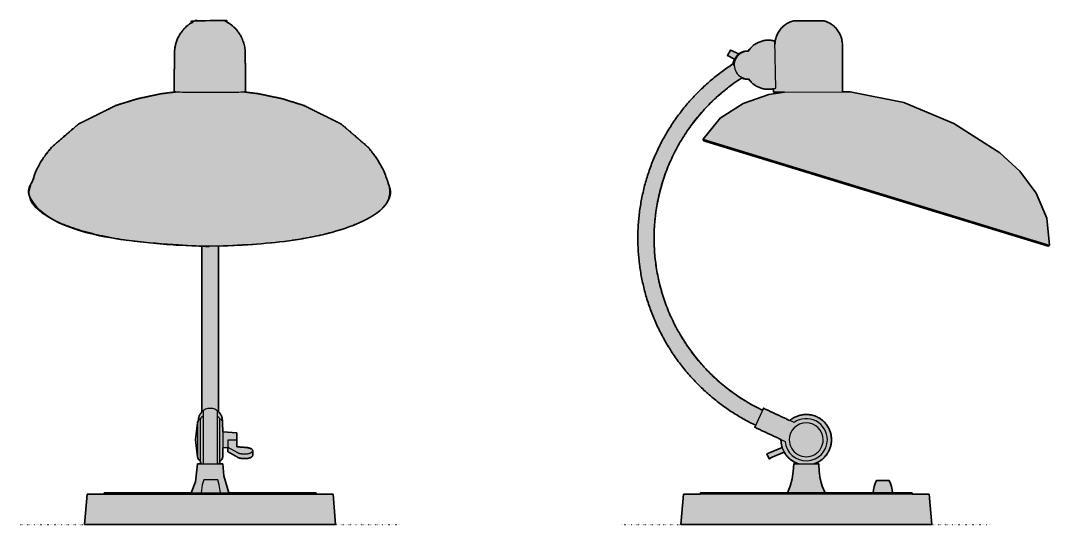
# Model space of a CAD drawing. Header units: millimetres. Extents: x 0 to 808, y -457 to 395.
# Drawn here: x 0 to 807, y 0 to 395 of the extents above; entities that cross this region are included whole.
import ezdxf

# ---------------------------------------------------------------- set-up
doc = ezdxf.new("R2010")
doc.units = ezdxf.units.MM
doc.linetypes.add('Dots', pattern=[1, 0, -1])
doc.layers.add('Blocks', color=7, linetype='Continuous')
doc.layers.add('Blocks$Fill', color=7, linetype='Continuous', true_color=0xffffff)
for name, color, linetype, lineweight, true_color in [('Blocks$Inner', 7, 'Continuous', 25, 0x007f00), ('Blocks$Outline', 7, 'Continuous', 35, 0xff3f3f), ('Groud', 7, 'Dots', 25, 0x243775)]:
    doc.layers.add(name, color=color, linetype=linetype, lineweight=lineweight, true_color=true_color)

# ---------------------------------------------------------------- blocks, each defined once
blk = doc.blocks.new('Kaiser Idell 6631 Table light Side')
at = {"layer": 'Blocks$Fill'}
blk.add_hatch(color=256, dxfattribs=at).paths.add_polyline_path([(48.53, 23.6), (46.47, 0), (144.86, 0), (243.25, 0), (241.19, 23.6), (227.86, 23.6), (227.86, 24.6), (212.36, 24.6), (212.2, 27.14), (211.72, 29.64), (210.92, 32.05), (209.82, 34.35), (199.9, 34.35), (198.81, 32.05), (198.01, 29.64), (197.53, 27.14), (197.36, 24.6), (159.63, 24.6), (157.46, 30.06), (155.9, 35.73), (154.99, 41.53), (154.71, 47.4), (150.76, 47.4), (151.28, 47.57), (151.8, 47.75), (152.3, 47.95), (152.81, 48.17), (153.31, 48.39), (153.8, 48.63), (154.28, 48.88), (154.76, 49.15), (155.29, 49.47), (155.82, 49.81), (156.34, 50.17), (156.85, 50.54), (157.35, 50.94), (157.84, 51.35), (158.33, 51.78), (158.79, 52.23), (159.25, 52.7), (159.69, 53.18), (160.12, 53.68), (160.53, 54.2), (160.93, 54.73), (161.31, 55.27), (161.67, 55.83), (162.01, 56.4), (162.33, 56.98), (162.63, 57.57), (162.91, 58.17), (163.17, 58.77), (163.41, 59.39), (163.63, 60.01), (163.83, 60.63), (164.01, 61.26), (164.16, 61.89), (164.3, 62.52), (164.41, 63.16), (164.5, 63.79), (164.57, 64.42), (164.62, 65.05), (164.65, 65.68), (164.66, 66.3), (164.65, 66.97), (164.62, 67.64), (164.56, 68.32), (164.47, 69.01), (164.42, 69.35), (164.37, 69.69), (164.31, 70.04), (164.24, 70.38), (164.16, 70.72), (164.08, 71.06), (163.99, 71.41), (163.9, 71.75), (163.8, 72.09), (163.69, 72.43), (163.58, 72.77), (163.46, 73.1), (163.33, 73.44), (163.2, 73.77), (163.06, 74.1), (162.91, 74.43), (162.76, 74.76), (162.6, 75.09), (162.44, 75.41), (162.27, 75.73), (162.1, 76.04), (161.92, 76.36), (161.73, 76.67), (161.54, 76.98), (161.34, 77.28), (161.13, 77.58), (160.93, 77.87), (160.71, 78.17), (160.49, 78.45), (160.27, 78.74), (160.04, 79.02), (159.8, 79.29), (159.57, 79.56), (159.32, 79.82), (159.07, 80.08), (158.82, 80.34), (158.57, 80.59), (158.31, 80.83), (158.04, 81.07), (157.78, 81.31), (157.51, 81.54), (157.23, 81.76), (156.96, 81.98), (156.68, 82.19), (156.39, 82.39), (156.11, 82.6), (155.82, 82.79), (155.53, 82.98), (154.94, 83.34), (154.35, 83.68), (153.75, 83.99), (153.15, 84.28), (152.53, 84.55), (151.9, 84.8), (151.26, 85.04), (150.61, 85.25), (150.27, 85.35), (149.94, 85.44), (149.6, 85.52), (149.26, 85.6), (148.92, 85.68), (148.57, 85.75), (148.22, 85.81), (147.88, 85.87), (147.52, 85.92), (147.17, 85.96), (146.82, 86), (146.46, 86.04), (146.1, 86.06), (145.74, 86.08), (145.38, 86.09), (145.02, 86.1), (144.66, 86.1), (144.3, 86.09), (143.94, 86.08), (143.58, 86.06), (143.22, 86.03), (142.86, 86), (142.5, 85.96), (142.14, 85.91), (141.78, 85.86), (141.42, 85.8), (141.07, 85.73), (140.71, 85.66), (140.36, 85.58), (140.01, 85.5), (139.66, 85.4), (139.31, 85.31), (138.97, 85.2), (138.63, 85.09), (138.29, 84.98), (137.95, 84.85), (137.62, 84.73), (137.28, 84.59), (136.96, 84.45), (136.63, 84.31), (136.31, 84.16), (135.99, 84), (135.68, 83.84), (135.37, 83.68), (135.07, 83.51), (134.76, 83.33), (134.47, 83.15), (134.17, 82.97), (133.6, 82.59), (133.05, 82.19), (132.51, 81.78), (131.99, 81.35), (111.44, 90.93), (110.72, 89.39), (106.47, 91.5), (102.25, 93.75), (98.07, 96.16), (93.94, 98.73), (89.88, 101.44), (85.88, 104.3), (81.95, 107.32), (78.11, 110.47), (74.36, 113.77), (70.7, 117.21), (67.16, 120.78), (63.72, 124.48), (60.41, 128.3), (57.22, 132.24), (54.16, 136.29), (51.24, 140.44), (48.46, 144.69), (45.84, 149.03), (43.36, 153.45), (41.04, 157.95), (38.88, 162.51), (36.88, 167.13), (35.04, 171.79), (33.37, 176.5), (31.86, 181.24), (30.52, 186), (29.34, 190.78), (28.33, 195.56), (27.48, 200.34), (26.79, 205.12), (26.26, 209.87), (25.88, 214.6), (25.65, 219.35), (25.58, 224.13), (25.66, 228.95), (25.9, 233.8), (26.3, 238.68), (26.86, 243.56), (27.59, 248.46), (28.49, 253.35), (29.55, 258.23), (30.78, 263.09), (32.18, 267.93), (33.75, 272.72), (35.48, 277.48), (37.38, 282.18), (39.44, 286.82), (41.65, 291.38), (44.02, 295.87), (46.54, 300.28), (49.21, 304.59), (52.01, 308.8), (54.95, 312.9), (58.02, 316.89), (61.21, 320.76), (64.51, 324.51), (67.93, 328.13), (71.44, 331.61), (75.04, 334.96), (78.73, 338.16), (82.5, 341.23), (86.34, 344.15), (90.24, 346.92), (94.2, 349.54), (93.98, 349.9), (93.58, 350.56), (93.8, 350.43), (94.3, 349.61), (94.71, 349.45), (95.13, 349.31), (95.55, 349.18), (95.97, 349.07), (96.4, 348.98), (96.83, 348.9), (97.27, 348.84), (97.7, 348.8), (98.14, 348.78), (98.58, 348.78), (99.02, 348.79), (99.46, 348.82), (99.66, 348.84), (100.05, 348.32), (100.46, 347.8), (100.89, 347.29), (101.12, 347.04), (101.35, 346.8), (101.58, 346.55), (101.82, 346.31), (102.07, 346.07), (102.32, 345.84), (102.57, 345.61), (102.83, 345.39), (103.1, 345.16), (103.37, 344.94), (103.64, 344.73), (103.92, 344.52), (104.21, 344.32), (104.5, 344.12), (104.79, 343.92), (105.09, 343.73), (105.39, 343.55), (105.69, 343.37), (106, 343.19), (106.31, 343.02), (106.63, 342.86), (106.95, 342.7), (107.27, 342.55), (107.6, 342.4), (107.93, 342.26), (108.26, 342.13), (108.59, 342), (108.93, 341.88), (109.27, 341.76), (109.61, 341.65), (109.95, 341.55), (110.29, 341.45), (110.64, 341.36), (110.99, 341.28), (111.33, 341.2), (111.68, 341.13), (112.03, 341.07), (112.38, 341.01), (112.74, 340.96), (113.09, 340.91), (113.44, 340.88), (113.79, 340.85), (114.14, 340.82), (114.49, 340.8), (114.84, 340.79), (115.19, 340.78), (115.54, 340.79), (115.88, 340.79), (116.23, 340.81), (116.57, 340.82), (116.91, 340.85), (117.25, 340.88), (117.59, 340.92), (117.93, 340.96), (118.26, 341.01), (118.6, 341.07), (119.25, 341.19), (119.26, 338.56), (127.71, 338.6), (115.6, 336.78), (95.47, 329.7), (77.52, 318.14), (64.04, 301.67), (64.31, 300.5), (64.6, 300.41), (76.36, 296.82), (334.62, 217.86), (335.5, 218.68), (333.54, 239.87), (325.12, 259.49), (312.39, 276.61), (296.64, 291.07), (260.61, 313.98), (221.28, 330.51), (179.42, 338.8), (173.33, 338.78), (173.19, 375.66), (173.18, 376.04), (173.17, 376.42), (173.15, 376.81), (173.12, 377.19), (173.09, 377.58), (173.05, 377.97), (173, 378.36), (172.94, 378.76), (172.87, 379.15), (172.79, 379.54), (172.71, 379.94), (172.61, 380.33), (172.51, 380.72), (172.4, 381.12), (172.28, 381.51), (172.15, 381.9), (172.01, 382.29), (171.86, 382.68), (171.71, 383.06), (171.54, 383.45), (171.37, 383.83), (171.19, 384.21), (171, 384.58), (170.8, 384.95), (170.59, 385.32), (170.37, 385.69), (170.15, 386.05), (169.92, 386.4), (169.68, 386.75), (169.43, 387.1), (169.17, 387.44), (168.91, 387.77), (168.64, 388.1), (168.36, 388.42), (168.08, 388.74), (167.78, 389.04), (167.49, 389.35), (167.18, 389.64), (166.87, 389.93), (166.56, 390.21), (166.23, 390.48), (165.91, 390.75), (165.58, 391.01), (165.24, 391.26), (164.9, 391.5), (164.55, 391.73), (164.21, 391.96), (163.85, 392.18), (163.5, 392.38), (163.14, 392.58), (162.78, 392.78), (162.42, 392.96), (162.05, 393.13), (161.69, 393.3), (161.32, 393.46), (160.95, 393.61), (160.58, 393.75), (160.21, 393.88), (159.83, 394.01), (159.46, 394.12), (159.09, 394.23), (158.72, 394.33), (158.35, 394.42), (157.98, 394.51), (135.51, 394.51), (135.14, 394.42), (134.77, 394.33), (134.4, 394.23), (134.03, 394.12), (133.66, 394.01), (133.29, 393.88), (132.91, 393.75), (132.54, 393.61), (132.17, 393.46), (131.81, 393.3), (131.44, 393.13), (131.07, 392.96), (130.71, 392.78), (130.35, 392.58), (129.99, 392.38), (129.64, 392.18), (129.28, 391.96), (128.94, 391.73), (128.59, 391.5), (128.25, 391.26), (127.92, 391.01), (127.58, 390.75), (127.26, 390.48), (126.94, 390.21), (126.62, 389.93), (126.31, 389.64), (126.01, 389.35), (125.71, 389.04), (125.42, 388.74), (125.13, 388.42), (124.85, 388.1), (124.58, 387.77), (124.32, 387.44), (124.06, 387.1), (123.81, 386.75), (123.57, 386.4), (123.34, 386.05), (123.12, 385.69), (122.9, 385.32), (122.69, 384.95), (122.49, 384.58), (122.3, 384.21), (122.12, 383.83), (121.95, 383.45), (121.78, 383.06), (121.63, 382.68), (121.48, 382.29), (121.34, 381.9), (121.21, 381.51), (121.09, 381.12), (120.98, 380.72), (120.88, 380.33), (120.79, 379.94), (120.7, 379.54), (120.62, 379.15), (120.56, 378.76), (120.5, 378.36), (120.44, 377.97), (120.4, 377.58), (120.37, 377.19), (120.34, 376.81), (120.32, 376.42), (120.31, 376.04), (120.31, 375.66), (120.25, 378.64), (119.91, 378.73), (119.57, 378.81), (119.22, 378.88), (118.88, 378.95), (118.52, 379.01), (118.17, 379.07), (117.81, 379.12), (117.45, 379.16), (117.08, 379.2), (116.72, 379.23), (116.35, 379.25), (115.98, 379.27), (115.61, 379.28), (115.24, 379.28), (114.86, 379.28), (114.49, 379.26), (114.11, 379.24), (113.73, 379.22), (113.36, 379.18), (112.98, 379.14), (112.6, 379.09), (112.22, 379.03), (111.85, 378.97), (111.47, 378.89), (111.09, 378.81), (110.72, 378.72), (110.35, 378.63), (109.98, 378.53), (109.61, 378.41), (109.24, 378.3), (108.87, 378.17), (108.51, 378.04), (108.15, 377.9), (107.79, 377.75), (107.44, 377.6), (107.09, 377.43), (106.74, 377.27), (106.4, 377.09), (106.06, 376.91), (105.73, 376.72), (105.39, 376.53), (105.07, 376.32), (104.75, 376.12), (104.43, 375.9), (104.12, 375.69), (103.81, 375.46), (103.51, 375.23), (103.22, 375), (102.92, 374.76), (102.64, 374.51), (102.36, 374.26), (102.09, 374.01), (101.82, 373.75), (101.56, 373.49), (101.31, 373.23), (101.06, 372.96), (100.82, 372.68), (100.58, 372.41), (100.35, 372.13), (100.13, 371.85), (99.91, 371.56), (99.7, 371.28), (99.49, 370.99), (99.3, 370.7), (98.94, 370.72), (98.5, 370.73), (98.06, 370.72), (97.62, 370.69), (97.19, 370.65), (96.75, 370.59), (96.32, 370.51), (95.89, 370.41), (95.47, 370.3), (95.05, 370.17), (94.63, 370.02), (94.23, 369.86), (93.83, 369.68), (93.43, 369.49), (93.05, 369.28), (92.84, 369.16), (92.47, 368.92), (92.11, 368.68), (85.52, 371.57), (83.26, 367.26), (88.65, 364.51), (88.63, 364.49), (88.61, 364.46), (88.59, 364.43), (88.57, 364.41), (88.55, 364.38), (88.54, 364.35), (88.52, 364.33), (88.51, 364.3), (88.33, 363.9), (88.18, 363.49), (88.04, 363.07), (87.91, 362.65), (87.8, 362.23), (87.71, 361.8), (87.64, 361.37), (87.58, 360.93), (87.56, 360.73), (87.9, 360.18), (88.41, 359.33), (88.43, 359.05), (87.45, 360.66), (83.15, 357.8), (78.92, 354.78), (74.75, 351.61), (70.65, 348.27), (66.64, 344.78), (62.73, 341.14), (58.91, 337.35), (55.2, 333.42), (51.61, 329.34), (48.15, 325.13), (44.82, 320.8), (41.62, 316.34), (38.57, 311.76), (35.68, 307.07), (32.94, 302.29), (30.36, 297.41), (27.96, 292.44), (25.72, 287.4), (23.66, 282.29), (21.77, 277.13), (20.07, 271.91), (18.54, 266.66), (17.2, 261.38), (16.04, 256.07), (15.07, 250.76), (14.27, 245.44), (13.65, 240.12), (13.22, 234.83), (12.95, 229.55), (12.86, 224.31), (12.94, 219.11), (13.18, 213.96), (13.58, 208.81), (14.15, 203.64), (14.9, 198.45), (15.82, 193.25), (16.91, 188.05), (18.18, 182.86), (19.64, 177.68), (21.27, 172.52), (23.08, 167.4), (25.07, 162.33), (27.24, 157.3), (29.58, 152.34), (32.1, 147.45), (34.78, 142.64), (37.63, 137.91), (40.64, 133.29), (43.81, 128.76), (47.13, 124.35), (50.59, 120.06), (54.19, 115.9), (57.91, 111.87), (61.76, 107.98), (65.73, 104.23), (69.8, 100.64), (73.97, 97.19), (78.24, 93.91), (82.58, 90.78), (87, 87.82), (91.48, 85.01), (96.02, 82.38), (100.6, 79.91), (105.23, 77.61), (104.51, 76.07), (125.06, 66.48), (125.06, 65.94), (125.07, 65.57), (125.09, 65.2), (125.12, 64.83), (125.15, 64.46), (125.19, 64.08), (125.23, 63.71), (125.28, 63.33), (125.35, 62.95), (125.41, 62.57), (125.49, 62.2), (125.57, 61.82), (125.67, 61.44), (125.77, 61.06), (125.87, 60.69), (125.99, 60.31), (114.1, 55.17), (115.69, 51.49), (118.23, 52.6), (127.58, 56.64), (127.82, 56.22), (128.07, 55.81), (128.33, 55.41), (128.6, 55.01), (128.88, 54.61), (129.17, 54.23), (129.47, 53.85), (129.78, 53.47), (130.09, 53.11), (130.42, 52.76), (130.75, 52.41), (131.09, 52.07), (131.44, 51.74), (131.8, 51.42), (132.16, 51.11), (132.53, 50.81), (132.9, 50.52), (133.28, 50.24), (133.67, 49.97), (134.06, 49.71), (134.45, 49.46), (134.85, 49.22), (135.25, 48.99), (135.65, 48.77), (136.06, 48.56), (136.47, 48.37), (136.88, 48.18), (137.3, 48), (137.71, 47.84), (138.13, 47.68), (138.54, 47.54), (138.96, 47.4), (135.01, 47.4), (134.73, 41.53), (133.82, 35.73), (132.26, 30.06), (130.09, 24.6), (61.86, 24.6), (61.86, 23.6)], flags=0)
at = {"layer": 'Blocks$Inner'}
for p, q in [((120.9, 341.61), (120.25, 378.64)), ((173.33, 338.78), (173.19, 375.66)), ((64.04, 301.67), (335.5, 218.68)), ((125.99, 60.31), (116.64, 56.27)), ((118.23, 52.6), (127.58, 56.64))]:
    blk.add_line(p, q, dxfattribs=at)
for points in [[(88.65, 364.51), (83.26, 367.26), (85.52, 371.57), (92.11, 368.68)], [(88.51, 364.3), (88.33, 363.9), (88.18, 363.49), (88.04, 363.07), (87.91, 362.65), (87.8, 362.23), (87.71, 361.8), (87.64, 361.37), (87.58, 360.93), (87.56, 360.73), (87.9, 360.18), (88.41, 359.33)], [(99.3, 370.7), (98.94, 370.72), (98.5, 370.73), (98.06, 370.72), (97.62, 370.69), (97.19, 370.65), (96.75, 370.59), (96.32, 370.51), (95.89, 370.41), (95.47, 370.3), (95.05, 370.17), (94.63, 370.02), (94.23, 369.86), (93.83, 369.68), (93.43, 369.49), (93.05, 369.28), (92.84, 369.16), (92.47, 368.92), (92.11, 368.68), (91.76, 368.41), (91.42, 368.14), (91.09, 367.85), (90.77, 367.55)], [(93.8, 350.43), (93.97, 350.16), (94.3, 349.61), (94.71, 349.45), (95.13, 349.31), (95.55, 349.18), (95.97, 349.07), (96.4, 348.98), (96.83, 348.9), (97.27, 348.84), (97.7, 348.8), (98.14, 348.78), (98.58, 348.78), (99.02, 348.79), (99.46, 348.82), (99.66, 348.84)], [(119.25, 341.19), (119.26, 338.56), (179.42, 338.8), (221.28, 330.51), (260.61, 313.98), (296.64, 291.07), (312.39, 276.61), (325.12, 259.49), (333.54, 239.87), (335.5, 218.68), (334.62, 217.86), (76.36, 296.82), (65.47, 300.15), (65.18, 300.23), (64.89, 300.32), (64.6, 300.41), (64.31, 300.5), (64.04, 301.67), (77.52, 318.14), (95.47, 329.7), (115.6, 336.78), (127.71, 338.6)], [(135.3, 79.8), (111.44, 90.93), (104.51, 76.07), (128.37, 64.94)], [(116.64, 56.27), (114.1, 55.17), (115.69, 51.49), (118.23, 52.6)], [(130.09, 24.6), (132.26, 30.06), (133.82, 35.73), (134.73, 41.53), (135.01, 47.4), (154.71, 47.4), (154.99, 41.53), (155.9, 35.73), (157.46, 30.06), (159.63, 24.6)], [(197.36, 24.6), (197.53, 27.14), (198.01, 29.64), (198.81, 32.05), (199.9, 34.35), (209.82, 34.35), (210.92, 32.05), (211.72, 29.64), (212.2, 27.14), (212.36, 24.6)], [(227.86, 23.6), (227.86, 24.6), (61.86, 24.6), (61.86, 23.6)]]:
    blk.add_lwpolyline(points, dxfattribs=at)
blk.add_lwpolyline([(48.53, 23.6), (46.47, 0), (144.86, 0), (243.25, 0), (241.19, 23.6), (144.86, 23.6)], close=True, dxfattribs=at)
for centre, radius, start, end in [((153.91, 375.66), 19.28, 0, 77.81442), ((115.32, 360.04), 19.24, 75.13783, 147.07134), ((99.16, 359.75), 10.75, 89.92099, 272.07901), ((174.64, 224.05), 149.06, 122.66202, 244.60733), ((115.32, 360.02), 19.24, 214.92866, 286.86217), ((144.86, 66.3), 19.8, 359.98975, 130.53474), ((144.86, 66.3), 16.55, 359.98975, 125.29009), ((144.86, 66.3), 13.29, 359.98975, 179.98975), ((144.86, 66.3), 19.8, 179.46526, 179.98975), ((144.86, 66.3), 19.8, 179.98975, 252.65856), ((144.86, 66.3), 16.55, 184.70991, 359.98975), ((144.86, 66.3), 13.29, 179.98975, 359.98975), ((144.86, 66.3), 19.8, 299.98975, 359.98975), ((144.86, 66.3), 19.8, 287.34144, 299.98975)]:
    blk.add_arc(centre, radius, start, end, dxfattribs=at)
blk.add_rational_spline([(135.51, 394.51), (120.31, 391.22), (120.31, 375.66)], [1, 0.778164140273, 1], degree=2, dxfattribs=at)
for points, degree in [([(157.98, 394.51), (135.51, 394.51)], 1), ([(88.84, 364.71), (88.61, 364.49), (88.51, 364.3)], 2), ([(90.77, 367.55), (89.86, 366.3), (89.18, 365.34), (88.84, 364.71)], 3)]:
    blk.add_open_spline(points, degree=degree, dxfattribs=at)
blk.add_rational_spline([(87.45, 360.66), (7.23, 309.12), (13.18, 213.96), (19.12, 118.79), (105.23, 77.61)], [1, 0.862252059551, 1, 0.862252059551, 1], degree=2, knots=[1, 1, 1, 173.421126, 173.421126, 345.842252, 345.842252, 345.842252], dxfattribs=at)
for points, knots in [([(88.43, 359.05), (88.36, 359.16), (88.04, 359.69), (87.59, 360.43), (87.45, 360.67), (87.45, 360.66)], [0.7512409, 0.7512409, 0.7512409, 0.7512409, 0.7778293, 0.8891561, 1, 1, 1, 1]), ([(93.53, 350.65), (93.72, 350.34), (94.06, 349.77), (94.2, 349.55), (94.2, 349.54)], [-0.2023533, -0.2023533, -0.2023533, -0.2023533, -0.1111111, 0, 0, 0, 0])]:
    blk.add_open_spline(points, degree=3, knots=knots, dxfattribs=at)
at = {"layer": 'Blocks$Outline'}
for points in [[(92.11, 368.68), (85.52, 371.57), (83.26, 367.26), (88.65, 364.51)], [(88.51, 364.3), (88.33, 363.9), (88.18, 363.49), (88.04, 363.07), (87.91, 362.65), (87.8, 362.23), (87.71, 361.8), (87.64, 361.37), (87.58, 360.93), (87.56, 360.73), (87.9, 360.18), (88.41, 359.33)], [(93.8, 350.43), (93.97, 350.16), (94.3, 349.61), (94.71, 349.45), (95.13, 349.31), (95.55, 349.18), (95.97, 349.07), (96.4, 348.98), (96.83, 348.9), (97.27, 348.84), (97.7, 348.8), (98.14, 348.78), (98.58, 348.78), (99.02, 348.79), (99.46, 348.82), (99.66, 348.84)], [(76.36, 296.82), (334.62, 217.86), (335.5, 218.68), (333.54, 239.87), (325.12, 259.49), (312.39, 276.61), (296.64, 291.07), (260.61, 313.98), (221.28, 330.51), (179.42, 338.8), (173.33, 338.78)], [(119.25, 341.19), (119.26, 338.56), (127.71, 338.6)], [(127.71, 338.6), (115.6, 336.78), (95.47, 329.7), (77.52, 318.14), (64.04, 301.67), (64.31, 300.5), (64.6, 300.41), (64.89, 300.32), (65.18, 300.23), (65.47, 300.15), (76.36, 296.82)], [(125.99, 60.31), (116.64, 56.27), (114.1, 55.17), (115.69, 51.49), (118.23, 52.6), (127.58, 56.64)], [(138.96, 47.4), (135.01, 47.4), (134.73, 41.53), (133.82, 35.73), (132.26, 30.06), (130.09, 24.6)], [(159.63, 24.6), (157.46, 30.06), (155.9, 35.73), (154.99, 41.53), (154.71, 47.4), (150.76, 47.4)], [(212.36, 24.6), (212.2, 27.14), (211.72, 29.64), (210.92, 32.05), (209.82, 34.35), (199.9, 34.35), (198.81, 32.05), (198.01, 29.64), (197.53, 27.14), (197.36, 24.6)], [(130.09, 24.6), (61.86, 24.6), (61.86, 23.6)], [(197.36, 24.6), (159.63, 24.6)], [(227.86, 23.6), (227.86, 24.6), (212.36, 24.6)], [(48.53, 23.6), (46.47, 0), (144.86, 0), (243.25, 0), (241.19, 23.6), (227.86, 23.6)], [(61.86, 23.6), (48.53, 23.6)]]:
    blk.add_lwpolyline(points, dxfattribs=at)
for points, weights, degree, knots in [([(157.98, 394.51), (146.75, 394.51), (135.51, 394.51), (120.31, 391.22), (120.31, 375.66)], [1, 1, 1, 0.778164140273, 1], 2, [-22.464458, -22.464458, -22.464458, 0, 0, 26.180237, 26.180237, 26.180237]), ([(173.33, 338.78), (173.26, 357.22), (173.19, 375.66), (173.19, 391.22), (157.98, 394.51)], [1, 1, 1, 0.778164140273, 1], 2, [-36.884796, -36.884796, -36.884796, 0, 0, 26.180237, 26.180237, 26.180237]), ([(120.31, 375.66), (120.28, 377.15), (120.25, 378.64), (106.93, 382.17), (99.3, 370.7)], [1, 1, 1, 0.81131479473, 0.996126428746], 2, [211.909531, 211.909531, 211.909531, 214.886016, 214.886016, 238.793439, 238.793439, 238.793439]), ([(87.45, 360.66), (7.23, 309.12), (13.18, 213.96), (19.12, 118.79), (105.23, 77.61)], [1, 0.862252059551, 1, 0.862252059551, 1], 2, [0, 0, 0, 172.421126, 172.421126, 344.842252, 344.842252, 344.842252]), ([(110.72, 89.39), (60.55, 113.21), (29.4, 159.18), (25.88, 214.6), (22.36, 270.03), (47.44, 319.57), (94.2, 349.54), (94.2, 349.55), (94.06, 349.76), (93.75, 350.29), (93.58, 350.56)], [1, 0.9078334942, 0.9078334942, 1, 0.9078334942, 0.9078334942, 1, 1, 1, 1, 1], 3, [-317.255703, -317.255703, -317.255703, -317.255703, -158.627851, -158.627851, -158.627851, 0, 0, 0, 0.111111, 0.193439, 0.193439, 0.193439, 0.193439]), ([(150.76, 47.4), (152.86, 48.05), (154.76, 49.15), (164.66, 54.86), (164.66, 66.3), (164.66, 78.98), (153.15, 84.28), (141.63, 89.59), (131.99, 81.35)], [1, 0.993914611781, 1, 0.866025403784, 1, 0.842111368469, 1, 0.842111368469, 1], 2, [0, 0, 0, 4.37094, 4.37094, 25.105451, 25.105451, 47.662007, 47.662007, 70.218563, 70.218563, 70.218563]), ([(125.06, 66.48), (125.06, 66.39), (125.06, 66.3), (125.06, 63.24), (125.99, 60.31)], [1, 0.999989525507, 1, 0.951619527499, 0.927316634159], 2, [0, 0, 0, 0.18125, 0.18125, 6.430146, 6.430146, 6.430146])]:
    blk.add_rational_spline(points, weights, degree=degree, knots=knots, dxfattribs=at)
blk.add_open_spline([(88.65, 364.51), (88.59, 364.44), (88.54, 364.37), (88.51, 364.3)], degree=3, dxfattribs=at)
for points, degree, knots in [([(99.3, 370.7), (99.18, 370.7), (99.06, 370.71), (98.94, 370.72), (98.79, 370.72), (98.65, 370.72), (98.5, 370.73), (98.35, 370.72), (98.21, 370.72), (98.06, 370.72), (97.92, 370.71), (97.77, 370.7), (97.62, 370.69), (97.48, 370.68), (97.33, 370.66), (97.19, 370.65), (97.04, 370.63), (96.9, 370.61), (96.75, 370.59), (96.61, 370.56), (96.46, 370.53), (96.32, 370.51), (96.18, 370.48), (96.03, 370.44), (95.89, 370.41), (95.75, 370.38), (95.61, 370.34), (95.47, 370.3), (95.33, 370.26), (95.19, 370.21), (95.05, 370.17), (94.91, 370.12), (94.77, 370.07), (94.63, 370.02), (94.5, 369.97), (94.36, 369.92), (94.23, 369.86), (94.09, 369.8), (93.96, 369.74), (93.83, 369.68), (93.69, 369.62), (93.56, 369.55), (93.43, 369.49), (93.3, 369.42), (93.18, 369.35), (93.05, 369.28), (92.98, 369.24), (92.91, 369.2), (92.84, 369.16), (92.72, 369.08), (92.59, 369), (92.47, 368.92), (92.35, 368.84), (92.23, 368.76), (92.11, 368.68)], 3, [0, 0, 0, 0, 1, 1, 1, 2, 2, 2, 3, 3, 3, 4, 4, 4, 5, 5, 5, 6, 6, 6, 7, 7, 7, 8, 8, 8, 9, 9, 9, 10, 10, 10, 11, 11, 11, 12, 12, 12, 13, 13, 13, 14, 14, 14, 15, 15, 15, 16, 16, 16, 17, 17, 17, 18, 18, 18, 18]), ([(88.43, 359.05), (88.36, 359.16), (88.04, 359.69), (87.6, 360.41), (87.45, 360.65), (87.45, 360.66)], 3, [0.7512409, 0.7512409, 0.7512409, 0.7512409, 0.7780935, 0.8905265, 0.9961031, 0.9961031, 0.9961031, 0.9961031]), ([(131.99, 81.35), (121.72, 86.14), (111.44, 90.93), (111.08, 90.16), (110.72, 89.39)], 2, [351.550531, 351.550531, 351.550531, 374.228322, 374.228322, 375.926746, 375.926746, 375.926746]), ([(105.23, 77.61), (104.87, 76.84), (104.51, 76.07), (114.79, 71.28), (125.06, 66.48)], 2, [388.929331, 388.929331, 388.929331, 390.628322, 390.628322, 413.306114, 413.306114, 413.306114])]:
    blk.add_open_spline(points, degree=degree, knots=knots, dxfattribs=at)
for points, weights in [([(88.41, 359.33), (88.42, 359.19), (88.43, 359.05)], [0.995745628988, 0.993280085487, 0.990989666874]), ([(93.58, 350.56), (93.69, 350.49), (93.8, 350.43)], [0.969220235795, 0.968179829438, 0.967271647372]), ([(99.66, 348.84), (106.96, 338.62), (119.25, 341.19)], [0.996577071167, 0.824995490796, 0.973771301322]), ([(127.58, 56.64), (131.43, 49.75), (138.96, 47.4)], [0.906286602797, 0.884339758763, 1])]:
    blk.add_rational_spline(points, weights, degree=2, dxfattribs=at)
blk = doc.blocks.new('Kaiser Idell 6631 Table light Front')
at = {"layer": 'Blocks$Fill'}
blk.add_hatch(color=256, dxfattribs=at).paths.add_polyline_path([(231.61, 23.6), (244.94, 23.6), (247, 0), (50.22, 0), (52.28, 23.6), (65.61, 23.6), (65.61, 24.6), (133.84, 24.6), (137.03, 33.47), (138.76, 47.4), (141.82, 47.4), (141.67, 47.55), (141.34, 48.05), (141.04, 48.77), (140.9, 49.75), (140.2, 50.17), (139.56, 50.8), (139.23, 51.3), (138.93, 52.03), (138.79, 53.01), (137.03, 66.3), (138.79, 79.59), (138.79, 79.61), (138.89, 80.41), (139.21, 81.25), (139.37, 81.51), (139.37, 81.72), (139.38, 81.93), (139.39, 82.14), (139.41, 82.35), (139.43, 82.57), (139.46, 82.79), (139.49, 83), (139.53, 83.22), (139.57, 83.44), (139.62, 83.66), (139.68, 83.88), (139.74, 84.1), (139.8, 84.32), (139.87, 84.54), (139.95, 84.76), (140.04, 84.97), (140.12, 85.19), (140.22, 85.41), (140.32, 85.62), (140.43, 85.83), (140.54, 86.04), (140.66, 86.25), (140.78, 86.46), (140.91, 86.66), (141.05, 86.86), (141.19, 87.06), (141.34, 87.25), (141.49, 87.44), (141.64, 87.63), (141.8, 87.81), (141.97, 87.99), (142.14, 88.16), (142.14, 217.89), (142.12, 217.89), (129.83, 218.2), (117.26, 218.86), (104.58, 219.88), (91.96, 221.28), (79.61, 223.07), (73.6, 224.1), (67.73, 225.23), (62.03, 226.45), (56.52, 227.76), (51.22, 229.15), (46.16, 230.62), (41.36, 232.15), (36.83, 233.76), (34.68, 234.58), (32.6, 235.42), (30.59, 236.28), (28.67, 237.14), (26.82, 238.02), (25.05, 238.9), (23.36, 239.8), (21.76, 240.7), (20.24, 241.61), (18.8, 242.53), (17.44, 243.46), (16.17, 244.39), (15.56, 244.85), (14.98, 245.32), (14.41, 245.78), (13.87, 246.25), (13.35, 246.72), (12.85, 247.19), (12.37, 247.66), (11.91, 248.13), (11.47, 248.6), (11.05, 249.07), (10.65, 249.54), (10.27, 250), (9.91, 250.47), (9.57, 250.94), (9.25, 251.41), (8.95, 251.87), (8.67, 252.34), (8.41, 252.81), (8.17, 253.27), (7.94, 253.73), (7.74, 254.2), (7.56, 254.66), (7.39, 255.12), (7.31, 255.34), (7.24, 255.57), (7.17, 255.8), (7.11, 256.03), (7.05, 256.26), (7, 256.49), (6.95, 256.71), (6.9, 256.94), (6.86, 257.16), (6.83, 257.39), (6.8, 257.62), (6.77, 257.84), (6.75, 258.06), (6.73, 258.29), (6.71, 258.51), (6.7, 258.73), (6.7, 258.96), (6.69, 259.18), (6.7, 259.43), (6.7, 259.68), (6.71, 259.93), (6.73, 260.17), (6.75, 260.42), (6.78, 260.66), (6.81, 260.9), (6.84, 261.14), (6.88, 261.37), (6.92, 261.61), (6.97, 261.84), (7.03, 262.07), (7.09, 262.3), (7.15, 262.53), (7.22, 262.75), (7.29, 262.98), (11.64, 276.22), (16.92, 285.82), (24.25, 295.4), (45.34, 313.58), (74.53, 328.08), (91.51, 333.36), (110.05, 337.3), (121.61, 338.74), (120.68, 338.78), (120.55, 338.79), (120.5, 338.79), (120.46, 338.8), (120.44, 338.8), (120.43, 338.8), (120.42, 338.8), (120.41, 338.81), (120.41, 338.81), (120.4, 338.81), (120.4, 338.81), (120.4, 338.81), (120.4, 338.81), (120.4, 338.81), (120.39, 338.81), (120.39, 338.81), (120.39, 338.81), (120.39, 338.81), (120.39, 338.81), (120.39, 338.81), (120.39, 338.81), (120.39, 338.81), (120.39, 338.81), (120.39, 338.81), (120.39, 338.81), (120.39, 338.81), (120.39, 338.81), (120.39, 338.81), (120.39, 338.81), (120.39, 338.81), (120.39, 338.81), (120.39, 338.81), (120.39, 338.82), (120.39, 338.82), (120.39, 338.82), (120.64, 369.01), (120.66, 369.97), (120.71, 370.93), (120.79, 371.9), (120.91, 372.88), (120.98, 373.36), (121.06, 373.85), (121.15, 374.34), (121.25, 374.83), (121.36, 375.32), (121.48, 375.81), (121.6, 376.3), (121.74, 376.78), (121.88, 377.27), (122.03, 377.75), (122.2, 378.24), (122.37, 378.72), (122.55, 379.19), (122.74, 379.67), (122.94, 380.14), (123.15, 380.61), (123.36, 381.08), (123.59, 381.54), (123.82, 382), (124.06, 382.46), (124.32, 382.91), (124.57, 383.35), (124.84, 383.8), (125.12, 384.23), (125.4, 384.66), (125.69, 385.09), (125.99, 385.51), (126.3, 385.93), (126.62, 386.34), (126.94, 386.74), (127.27, 387.14), (127.6, 387.53), (127.94, 387.91), (128.29, 388.29), (128.65, 388.66), (129.01, 389.02), (129.38, 389.37), (129.75, 389.72), (130.13, 390.06), (130.51, 390.39), (130.9, 390.72), (131.29, 391.04), (131.69, 391.34), (132.09, 391.65), (132.5, 391.94), (132.9, 392.22), (133.32, 392.5), (133.73, 392.77), (134.15, 393.03), (134.57, 393.28), (135.43, 393.75), (136.29, 394.2), (137.15, 394.61), (137.15, 394.61), (137.15, 394.61), (137.15, 394.61), (137.15, 394.61), (137.15, 394.61), (137.15, 394.61), (137.15, 394.61), (137.15, 394.61), (137.15, 394.61), (137.15, 394.61), (137.15, 394.61), (137.15, 394.61), (137.15, 394.61), (137.15, 394.61), (137.15, 394.61), (137.15, 394.61), (137.15, 394.61), (137.15, 394.61), (137.15, 394.61), (137.15, 394.61), (137.15, 394.61), (137.15, 394.61), (137.15, 394.61), (137.15, 394.61), (137.15, 394.61), (137.15, 394.61), (137.15, 394.61), (137.15, 394.61), (137.15, 394.61), (137.15, 394.61), (137.15, 394.61), (137.15, 394.61), (137.15, 394.61), (137.15, 394.61), (137.15, 394.61), (137.15, 394.61), (137.15, 394.61), (137.15, 394.61), (137.15, 394.61), (137.15, 394.61), (137.15, 394.61), (137.15, 394.61), (137.15, 394.61), (137.15, 394.61), (137.15, 394.61), (137.15, 394.6), (137.16, 394.6), (137.16, 394.6), (137.16, 394.6), (137.16, 394.6), (137.16, 394.6), (137.17, 394.6), (137.17, 394.6), (137.17, 394.6), (137.18, 394.6), (137.18, 394.6), (137.2, 394.6), (137.23, 394.59), (137.29, 394.59), (137.46, 394.58), (139.68, 394.54), (157.02, 394.54), (159.02, 394.57), (159.47, 394.59), (159.53, 394.59), (159.56, 394.6), (159.58, 394.6), (159.59, 394.6), (159.59, 394.6), (159.6, 394.6), (159.6, 394.6), (159.61, 394.6), (159.61, 394.6), (159.61, 394.6), (159.61, 394.61), (159.61, 394.61), (159.61, 394.61), (159.62, 394.61), (159.62, 394.61), (159.62, 394.61), (160.48, 394.2), (161.34, 393.76), (162.19, 393.28), (162.61, 393.03), (163.03, 392.77), (163.44, 392.5), (163.86, 392.23), (164.27, 391.94), (164.67, 391.65), (165.07, 391.35), (165.47, 391.04), (165.86, 390.73), (166.25, 390.4), (166.63, 390.07), (167.01, 389.73), (167.38, 389.38), (167.75, 389.03), (168.11, 388.66), (168.47, 388.3), (168.81, 387.92), (169.16, 387.54), (169.49, 387.15), (169.82, 386.75), (170.14, 386.35), (170.46, 385.94), (170.77, 385.52), (171.07, 385.1), (171.36, 384.67), (171.64, 384.24), (171.92, 383.8), (172.19, 383.36), (172.45, 382.91), (172.7, 382.46), (172.94, 382.01), (173.18, 381.55), (173.4, 381.08), (173.62, 380.62), (173.83, 380.15), (174.03, 379.67), (174.22, 379.2), (174.4, 378.72), (174.57, 378.24), (174.73, 377.76), (174.89, 377.27), (175.03, 376.79), (175.17, 376.3), (175.29, 375.81), (175.41, 375.32), (175.52, 374.83), (175.62, 374.34), (175.71, 373.86), (175.79, 373.37), (175.86, 372.88), (175.92, 372.39), (175.98, 371.9), (176.06, 370.93), (176.11, 369.97), (176.13, 369.01), (176.38, 338.82), (176.38, 338.82), (176.38, 338.82), (176.38, 338.82), (176.38, 338.81), (176.38, 338.81), (176.38, 338.81), (176.38, 338.81), (176.38, 338.81), (176.38, 338.81), (176.38, 338.81), (176.38, 338.81), (176.38, 338.81), (176.38, 338.81), (176.38, 338.81), (176.38, 338.81), (176.38, 338.81), (176.38, 338.81), (176.38, 338.81), (176.38, 338.81), (176.38, 338.81), (176.38, 338.81), (176.37, 338.81), (176.37, 338.81), (176.37, 338.81), (176.37, 338.81), (176.37, 338.81), (176.37, 338.81), (176.37, 338.81), (176.36, 338.8), (176.36, 338.8), (176.35, 338.8), (176.34, 338.8), (176.33, 338.8), (176.31, 338.8), (176.28, 338.79), (176.23, 338.79), (176.1, 338.78), (175.74, 338.76), (175.2, 338.74), (186.72, 337.3), (205.26, 333.36), (222.24, 328.08), (251.43, 313.58), (272.52, 295.4), (279.85, 285.82), (285.13, 276.22), (288.93, 265.17), (289.05, 264.86), (289.16, 264.55), (289.27, 264.25), (289.37, 263.93), (289.47, 263.62), (289.55, 263.31), (289.63, 262.99), (289.7, 262.68), (289.76, 262.36), (289.81, 262.04), (289.86, 261.73), (289.89, 261.41), (289.92, 261.1), (289.94, 260.79), (289.95, 260.48), (289.96, 260.18), (289.96, 259.94), (289.95, 259.7), (289.94, 259.46), (289.92, 259.22), (289.9, 258.98), (289.87, 258.74), (289.84, 258.5), (289.81, 258.26), (289.77, 258.02), (289.72, 257.78), (289.67, 257.54), (289.62, 257.3), (289.56, 257.05), (289.49, 256.81), (289.42, 256.57), (289.34, 256.32), (289.26, 256.08), (289.18, 255.83), (289.09, 255.59), (288.99, 255.34), (288.89, 255.09), (288.78, 254.85), (288.55, 254.35), (288.3, 253.86), (288.03, 253.36), (287.74, 252.87), (287.42, 252.37), (287.18, 251.96), (286.92, 251.55), (286.65, 251.13), (286.37, 250.72), (286.06, 250.31), (285.75, 249.9), (285.41, 249.48), (285.07, 249.07), (284.7, 248.66), (284.32, 248.25), (283.93, 247.83), (283.52, 247.42), (283.1, 247.01), (282.65, 246.6), (281.72, 245.77), (280.73, 244.95), (279.68, 244.14), (278.56, 243.32), (277.37, 242.51), (276.13, 241.71), (274.82, 240.9), (273.44, 240.11), (272.01, 239.32), (270.51, 238.54), (268.95, 237.77), (267.33, 237), (265.65, 236.25), (262.11, 234.76), (258.34, 233.32), (254.35, 231.93), (250.15, 230.59), (245.75, 229.3), (241.16, 228.07), (236.4, 226.91), (231.48, 225.8), (226.42, 224.77), (221.24, 223.81), (210.55, 222.1), (199.55, 220.68), (188.39, 219.56), (177.17, 218.73), (166.03, 218.18), (155.07, 217.89), (155.07, 88.48), (155.26, 88.31), (155.44, 88.13), (155.62, 87.95), (155.79, 87.76), (155.96, 87.57), (156.12, 87.38), (156.27, 87.18), (156.42, 86.97), (156.57, 86.77), (156.71, 86.56), (156.84, 86.34), (156.96, 86.13), (157.08, 85.91), (157.2, 85.69), (157.3, 85.47), (157.4, 85.24), (157.5, 85.02), (157.59, 84.79), (157.67, 84.57), (157.74, 84.34), (157.81, 84.11), (157.88, 83.88), (157.93, 83.65), (157.98, 83.42), (158.03, 83.2), (158.07, 82.97), (158.1, 82.74), (158.13, 82.52), (158.15, 82.3), (158.17, 82.07), (158.18, 81.85), (158.18, 81.64), (158.24, 80.51), (158.28, 80.41), (158.37, 79.6), (158.44, 72.57), (169.5, 71.8), (169.5, 66.1), (169.5, 60.79), (176.63, 60.29), (177.16, 60.24), (177.43, 60.21), (177.69, 60.18), (177.96, 60.14), (178.22, 60.09), (178.48, 60.04), (178.73, 59.99), (178.98, 59.93), (179.23, 59.86), (179.47, 59.79), (179.7, 59.72), (179.92, 59.64), (180.13, 59.56), (180.33, 59.47), (180.43, 59.43), (180.53, 59.38), (180.62, 59.34), (180.71, 59.29), (180.79, 59.24), (180.88, 59.2), (180.96, 59.15), (181.04, 59.1), (181.11, 59.05), (181.18, 59), (181.25, 58.95), (181.32, 58.9), (181.38, 58.85), (181.44, 58.79), (181.5, 58.74), (181.55, 58.69), (181.6, 58.64), (181.65, 58.58), (181.67, 58.56), (181.69, 58.53), (181.71, 58.5), (181.73, 58.48), (181.75, 58.45), (181.77, 58.42), (181.79, 58.4), (181.81, 58.37), (181.82, 58.34), (181.84, 58.32), (181.85, 58.29), (181.87, 58.27), (181.88, 58.24), (181.89, 58.21), (181.9, 58.19), (181.91, 58.16), (181.92, 58.13), (181.93, 58.11), (181.94, 58.08), (181.95, 58.06), (181.96, 58.03), (181.97, 58), (181.97, 57.98), (181.98, 57.95), (181.98, 57.93), (181.99, 57.9), (181.99, 57.87), (181.99, 57.85), (182, 57.82), (182, 57.8), (182, 57.77), (182, 57.75), (182, 54.08), (182, 54.05), (182, 54.02), (181.99, 53.99), (181.99, 53.96), (181.99, 53.93), (181.98, 53.9), (181.98, 53.87), (181.97, 53.84), (181.96, 53.81), (181.96, 53.79), (181.95, 53.76), (181.94, 53.73), (181.93, 53.7), (181.92, 53.67), (181.9, 53.64), (181.89, 53.61), (181.88, 53.58), (181.86, 53.55), (181.84, 53.52), (181.83, 53.49), (181.81, 53.46), (181.79, 53.43), (181.77, 53.4), (181.75, 53.37), (181.73, 53.34), (181.7, 53.31), (181.68, 53.28), (181.65, 53.25), (181.63, 53.22), (181.6, 53.19), (181.57, 53.16), (181.54, 53.13), (181.51, 53.1), (181.48, 53.07), (181.41, 53.01), (181.35, 52.95), (181.27, 52.89), (181.19, 52.83), (181.11, 52.78), (181.03, 52.72), (180.94, 52.66), (180.85, 52.61), (180.75, 52.55), (180.65, 52.5), (180.54, 52.45), (180.44, 52.4), (180.33, 52.35), (180.21, 52.3), (180.09, 52.25), (179.85, 52.16), (179.6, 52.07), (179.33, 51.99), (179.05, 51.92), (178.77, 51.85), (178.48, 51.78), (178.19, 51.73), (177.89, 51.68), (177.59, 51.63), (177.29, 51.59), (176.98, 51.56), (176.68, 51.54), (176.38, 51.52), (176.08, 51.51), (175.79, 51.5), (175.5, 51.49), (175.15, 51.5), (174.79, 51.51), (174.43, 51.53), (174.06, 51.56), (173.69, 51.6), (173.33, 51.64), (172.96, 51.7), (172.6, 51.76), (172.25, 51.84), (171.91, 51.92), (171.58, 52.02), (171.42, 52.07), (171.26, 52.12), (171.11, 52.17), (170.96, 52.23), (170.82, 52.28), (170.68, 52.34), (170.55, 52.4), (170.42, 52.47), (170.29, 52.53), (170.17, 52.6), (162.5, 56.95), (162.5, 60.31), (158.47, 60.02), (158.43, 52.99), (158.29, 52.03), (157.99, 51.3), (157.66, 50.8), (157.02, 50.17), (156.31, 49.75), (156.31, 49.66), (156.18, 48.77), (155.88, 48.05), (155.56, 47.55), (155.4, 47.4), (158.46, 47.4), (159.21, 38), (163.38, 24.6), (231.61, 24.6)], flags=0)
at = {"layer": 'Blocks$Inner'}
for p, q in [((158.24, 80.51), (158.18, 81.64)), ((162.5, 60.62), (170.17, 56.27)), ((182, 57.75), (182, 54.08))]:
    blk.add_line(p, q, dxfattribs=at)
for points in [[(142.14, 88.16), (142.14, 106.3), (142.14, 133.35), (142.14, 161.12), (142.14, 187.63), (142.14, 211.78), (142.14, 218.26)], [(155.07, 218.26), (155.07, 216.81), (155.07, 174.59), (155.07, 145.45), (155.07, 125.86), (155.07, 100.92), (155.07, 88.48)], [(143.02, 88.93), (143.01, 84.52), (143.01, 66.3), (143.01, 59.53), (143.01, 49.15), (143.01, 47.4)], [(140.97, 82.58), (140.07, 82.33), (139.53, 81.76), (139.21, 81.25), (138.89, 80.41), (138.79, 79.61), (138.79, 66.3), (138.79, 53.01), (137.03, 66.3), (138.79, 79.59)], [(155.4, 47.4), (155.56, 47.55), (155.88, 48.05), (156.18, 48.77), (156.31, 49.66), (156.31, 51.13), (156.31, 55.04), (156.31, 66.3), (156.2, 82.7)], [(156.2, 82.58), (157.09, 82.32), (157.64, 81.76), (157.96, 81.25), (158.28, 80.41), (158.37, 79.6), (158.51, 66.3), (158.43, 52.99), (158.29, 52.03), (157.99, 51.3), (157.66, 50.8), (157.02, 50.17), (156.31, 49.75)], [(169.5, 66.1), (169.5, 71.8), (158.44, 72.57)], [(176.63, 60.29), (169.5, 60.79), (169.5, 66.1), (162.5, 65.89), (162.5, 60.62), (162.5, 56.95), (170.17, 52.6)], [(162.5, 60.31), (158.47, 60.02)], [(140.9, 49.75), (141.04, 48.77), (141.34, 48.05), (141.67, 47.55), (141.82, 47.4)], [(133.84, 24.6), (137.03, 33.47), (138.76, 47.4), (148.61, 47.4), (158.46, 47.4), (159.21, 38), (163.38, 24.6)], [(156.62, 24.6), (155.81, 30.87), (154.55, 35.01), (149.1, 35.01), (143.64, 35.01), (142.38, 30.87), (141.57, 24.6)], [(65.61, 23.6), (65.61, 24.6), (148.61, 24.6), (231.61, 24.6), (231.61, 23.6)]]:
    blk.add_lwpolyline(points, dxfattribs=at)
blk.add_lwpolyline([(50.22, 0), (52.28, 23.6), (244.94, 23.6), (247, 0)], close=True, dxfattribs=at)
for centre, radius, start, end in [((148.78, 81.49), 9.41, 0.87635, 179.91096), ((153.34, 81.58), 3.07, 21.5283, 73.81086)]:
    blk.add_arc(centre, radius, start, end, dxfattribs=at)
for points, weights, degree in [([(137.15, 394.61), (120.64, 387.13), (120.64, 369.01)], [0.997213208825, 0.840339113603, 1], 2), ([(176.13, 369.01), (176.13, 387.13), (159.62, 394.61)], [1, 0.840339113603, 1], 2), ([(176.38, 338.82), (176.13, 369.01)], [0.999968501893, 1], 1), ([(176.38, 338.82), (176.38, 338.82), (176.38, 338.82)], [1.08763825963, 0.999984250099, 0.999968501893], 2), ([(7.29, 262.98), (11.64, 276.22)], [0.962454118504, 1], 1), ([(287.42, 252.37), (268.68, 219.57), (155.07, 217.89)], [0.934115679877, 0.74826521306, 0.980208100847], 2), ([(155.07, 217.89), (142.12, 217.89)], [0.980208100847, 1], 1), ([(143.01, 84.52), (140.48, 83.79), (140.82, 81.17)], [1, 0.758237715526, 1], 2)]:
    blk.add_rational_spline(points, weights, degree=degree, dxfattribs=at)
for points, weights, knots in [([(159.62, 394.61), (159.55, 394.51), (137.15, 394.51), (137.15, 394.61), (137.15, 394.61), (137.15, 394.61)], [1, 0.708316421958, 0.710027083093, 1.00241510868, 0.999790699938, 0.997213208825], [3.14808, 3.14808, 3.14808, 3.931594, 4.711873, 4.711873, 4.718876, 4.718876, 4.718876]), ([(120.39, 338.82), (120.39, 338.56), (176.38, 338.62), (176.38, 338.82)], [1, 0.707116743176, 0.821533579665, 1.08763825963], [67.107648, 67.107648, 67.107648, 68.172959, 68.937052, 68.937052, 68.937052]), ([(142.12, 217.89), (6.69, 219.55), (6.69, 259.18), (6.69, 261.23), (7.29, 262.98)], [1, 0.715684332829, 1, 0.979839345333, 0.962454118504], [22.618829, 22.618829, 22.618829, 24.143624, 24.143624, 24.251746, 24.251746, 24.251746]), ([(288.93, 265.17), (289.96, 262.68), (289.96, 260.18), (289.96, 256.24), (287.42, 252.37)], [1, 0.97560748938, 1, 0.962172330524, 0.934115679877], [8, 8, 8, 8.1308179, 8.1308179, 8.3336889, 8.3336889, 8.3336889]), ([(170.17, 56.27), (172.11, 55.17), (175.5, 55.17), (182, 55.17), (182, 57.75), (182, 59.91), (176.63, 60.29)], [0.8600867155, 0.822621476965, 1, 0.707106781187, 1, 0.742078434735, 0.9384079723], [8.82423, 8.82423, 8.82423, 9.775517, 9.775517, 11.346314, 11.346314, 12.729556, 12.729556, 12.729556]), ([(170.17, 52.6), (172.11, 51.49), (175.5, 51.49), (182, 51.49), (182, 54.08), (182, 54.19), (181.97, 54.3)], [0.8600867155, 0.822621476965, 1, 0.707106781187, 1, 0.982236300993, 0.966627305353], [49.958738, 49.958738, 49.958738, 50.910025, 50.910025, 52.480821, 52.480821, 52.576089, 52.576089, 52.576089])]:
    blk.add_rational_spline(points, weights, degree=2, knots=knots, dxfattribs=at)
for points, degree in [([(120.64, 369.01), (120.39, 338.82)], 1), ([(74.53, 328.08), (91.51, 333.36)], 1), ([(91.51, 333.36), (110.05, 337.3)], 1), ([(110.05, 337.3), (121.61, 338.74)], 1), ([(175.17, 338.74), (186.72, 337.3)], 1), ([(186.72, 337.3), (205.26, 333.36)], 1), ([(205.26, 333.36), (222.24, 328.08)], 1), ([(45.34, 313.58), (74.53, 328.08)], 1), ([(222.24, 328.08), (251.43, 313.58)], 1), ([(24.25, 295.4), (45.34, 313.58)], 1), ([(251.43, 313.58), (272.52, 295.4)], 1), ([(16.92, 285.82), (24.25, 295.4)], 1), ([(272.52, 295.4), (279.85, 285.82)], 1), ([(11.64, 276.22), (16.92, 285.82)], 1), ([(279.85, 285.82), (285.13, 276.22)], 1), ([(285.13, 276.22), (288.93, 265.17)], 1), ([(154.22, 89.16), (154.11, 67.97), (154.11, 67.12), (154.11, 66.29)], 3), ([(140.82, 81.17), (140.9, 66.3)], 1), ([(140.9, 66.3), (140.9, 49.75)], 1), ([(138.93, 52.03), (138.79, 53.01)], 1), ([(139.23, 51.3), (138.93, 52.03)], 1), ([(139.56, 50.8), (139.23, 51.3)], 1), ([(140.2, 50.17), (139.56, 50.8)], 1), ([(140.9, 49.75), (140.2, 50.17)], 1)]:
    blk.add_open_spline(points, degree=degree, dxfattribs=at)
blk.add_open_spline([(154.11, 66.29), (154.11, 64.73), (154.11, 61.43), (154.11, 56.47), (154.11, 52.02), (154.11, 49.25), (154.11, 47.94), (154.11, 47.52), (154.11, 47.4)], degree=3, knots=[1, 1, 1, 1, 1.0833333, 1.1666667, 1.25, 1.3333333, 1.375, 1.392514, 1.392514, 1.392514, 1.392514], dxfattribs=at)
at = {"layer": 'Blocks$Outline'}
for points in [[(142.14, 88.16), (142.14, 106.3), (142.14, 133.35), (142.14, 161.12), (142.14, 187.63), (142.14, 211.78), (142.14, 217.89)], [(155.07, 217.89), (155.07, 216.81), (155.07, 174.59), (155.07, 145.45), (155.07, 125.86), (155.07, 100.92), (155.07, 88.48)], [(138.79, 79.59), (138.79, 79.61), (138.89, 80.41), (139.21, 81.25), (139.37, 81.51)], [(138.79, 53.01), (137.03, 66.3), (138.79, 79.59)], [(158.24, 80.51), (158.28, 80.41), (158.37, 79.6), (158.44, 72.57)], [(158.44, 72.57), (169.5, 71.8)], [(169.5, 71.8), (169.5, 66.1)], [(158.47, 60.02), (158.43, 52.99), (158.29, 52.03), (157.99, 51.3), (157.66, 50.8), (157.02, 50.17), (156.31, 49.75)], [(162.5, 60.31), (158.47, 60.02)], [(182, 57.75), (182, 54.08)], [(141.82, 47.4), (141.67, 47.55), (141.34, 48.05), (141.04, 48.77), (140.9, 49.75)], [(133.84, 24.6), (137.03, 33.47), (138.76, 47.4), (141.82, 47.4)], [(155.4, 47.4), (158.46, 47.4), (159.21, 38), (163.38, 24.6)], [(65.61, 23.6), (65.61, 24.6), (133.84, 24.6)], [(163.38, 24.6), (231.61, 24.6), (231.61, 23.6)], [(231.61, 23.6), (244.94, 23.6), (247, 0), (50.22, 0)], [(50.22, 0), (52.28, 23.6), (65.61, 23.6)]]:
    blk.add_lwpolyline(points, dxfattribs=at)
for points, weights, knots in [([(121.61, 338.74), (120.39, 338.78), (120.39, 338.82), (120.51, 353.91), (120.64, 369.01), (120.64, 387.13), (137.15, 394.61), (137.15, 394.61), (137.15, 394.61), (137.15, 394.51), (159.55, 394.51), (159.62, 394.61)], [0.896160469467, 0.940715078578, 1, 1, 1, 0.840339113603, 0.997213208825, 0.999790699938, 1.00241510868, 0.710027083093, 0.708316421958, 1], [-67.323286, -67.323286, -67.323286, -67.107648, -67.107648, -36.912572, -36.912572, -4.718876, -4.718876, -4.711873, -4.711873, -3.931594, -3.14808, -3.14808, -3.14808]), ([(159.62, 394.61), (176.13, 387.13), (176.13, 369.01), (176.26, 353.91), (176.38, 338.82), (176.38, 338.82), (176.38, 338.82), (176.38, 338.77), (175.2, 338.74)], [1, 0.840339113603, 1, 0.999984250946, 0.999968501893, 0.999984250099, 1.08763825963, 1.01779821297, 0.962996141385], [-131.325907, -131.325907, -131.325907, -99.132211, -99.132211, -68.937136, -68.937136, -68.937052, -68.937052, -68.736513, -68.736513, -68.736513]), ([(142.14, 217.89), (142.13, 217.89), (142.12, 217.89), (6.69, 219.55), (6.69, 259.18), (6.69, 261.23), (7.29, 262.98), (9.51, 269.73), (11.64, 276.22), (14.28, 281.02), (16.92, 285.82), (20.59, 290.61), (24.25, 295.4), (34.8, 304.49), (45.34, 313.58), (59.93, 320.83), (74.53, 328.08), (83.02, 330.72), (91.51, 333.36), (100.78, 335.33), (110.05, 337.3), (115.83, 338.02), (121.61, 338.74)], [0.999972755289, 0.999986377645, 1, 0.715684332829, 1, 0.979839345333, 0.962454118504, 0.981227059252, 1, 1, 1, 1, 1, 1, 1, 1, 1, 1, 1, 1, 1, 1, 1], [22.601006, 22.601006, 22.601006, 22.618829, 22.618829, 24.143624, 24.143624, 24.251746, 24.251746, 25.251746, 25.251746, 26.251746, 26.251746, 27.251746, 27.251746, 28.251746, 28.251746, 29.251746, 29.251746, 30.251746, 30.251746, 31.251746, 31.251746, 32.251746, 32.251746, 32.251746]), ([(175.2, 338.74), (180.96, 338.02), (186.72, 337.3), (195.99, 335.33), (205.26, 333.36), (213.75, 330.72), (222.24, 328.08), (236.84, 320.83), (251.43, 313.58), (261.97, 304.49), (272.52, 295.4), (276.18, 290.61), (279.85, 285.82), (282.49, 281.02), (285.13, 276.22), (287.03, 270.7), (288.93, 265.17), (289.96, 262.68), (289.96, 260.18), (289.96, 256.24), (287.42, 252.37), (268.68, 219.57), (155.07, 217.89)], [1, 1, 1, 1, 1, 1, 1, 1, 1, 1, 1, 1, 1, 1, 1, 1, 1, 0.97560748938, 1, 0.962172330524, 0.934115679877, 0.74826521306, 0.980208100847], [0.002634, 0.002634, 0.002634, 1, 1, 2, 2, 3, 3, 4, 4, 5, 5, 6, 6, 7, 7, 8, 8, 8.130818, 8.130818, 8.333689, 8.333689, 9.671272, 9.671272, 9.671272]), ([(155.07, 88.48), (158.12, 85.74), (158.18, 81.64), (158.21, 81.07), (158.24, 80.51)], [0.855404125153, 0.847769551327, 1, 1, 1], [-7.718799, -7.718799, -7.718799, 0, 0, 1.126783, 1.126783, 1.126783]), ([(169.5, 66.1), (169.5, 63.44), (169.5, 60.79), (173.06, 60.54), (176.63, 60.29), (182, 59.91), (182, 57.75)], [1.09106204687, 1.09106204687, 1.09106204687, 1.09106204687, 1.09106204687, 0.86279490354, 1.16267346301], [-25.187447, -25.187447, -25.187447, -19.875728, -19.875728, -12.729556, -12.729556, -11.346314, -11.346314, -11.346314]), ([(182, 54.08), (182, 51.49), (175.5, 51.49), (172.11, 51.49), (170.17, 52.6), (166.34, 54.77), (162.5, 56.95), (162.5, 58.63), (162.5, 60.31)], [1.2685488884, 0.896999521252, 1.2685488884, 1.04353556018, 1.09106204687, 1.09106204687, 1.09106204687, 1.09106204687, 1.09106204687], [-52.480821, -52.480821, -52.480821, -50.910025, -50.910025, -49.958738, -49.958738, -41.134508, -41.134508, -37.773261, -37.773261, -37.773261])]:
    blk.add_rational_spline(points, weights, degree=2, knots=knots, dxfattribs=at)
blk.add_rational_spline([(139.37, 81.51), (139.37, 85.41), (142.14, 88.16)], [1, 0.85413109412, 0.855045218504], degree=2, dxfattribs=at)
for points, knots in [([(140.9, 49.75), (140.55, 49.96), (140.2, 50.17), (139.88, 50.49), (139.56, 50.8), (139.39, 51.05), (139.23, 51.3), (139.08, 51.66), (138.93, 52.03), (138.86, 52.52), (138.79, 53.01)], [35.776755, 35.776755, 35.776755, 36.776755, 36.776755, 37.776755, 37.776755, 38.776755, 38.776755, 39.776755, 39.776755, 40.776755, 40.776755, 40.776755]), ([(156.31, 49.75), (156.31, 49.71), (156.31, 49.66), (156.24, 49.22), (156.18, 48.77), (156.03, 48.41), (155.88, 48.05), (155.72, 47.8), (155.56, 47.55), (155.48, 47.47), (155.4, 47.4)], [-0.084924, -0.084924, -0.084924, 0, 0, 1, 1, 2, 2, 3, 3, 4, 4, 4])]:
    blk.add_open_spline(points, degree=2, knots=knots, dxfattribs=at)

msp = doc.modelspace()

# ---------------------------------------------------------------- linework, layer by layer
at = {"layer": 'Groud'}
for points in [[(0, 0), (297.22, 0)], [(471.04, 0), (760.76, 0)]]:
    msp.add_lwpolyline(points, dxfattribs=at)

# ---------------------------------------------------------------- block references
at = {"layer": 'Blocks'}
for name, p in [('Kaiser Idell 6631 Table light Front', (0, 0)), ('Kaiser Idell 6631 Table light Side', (471.04, 0))]:
    msp.add_blockref(name, p, dxfattribs=at)

doc.saveas('drawing.dxf')
